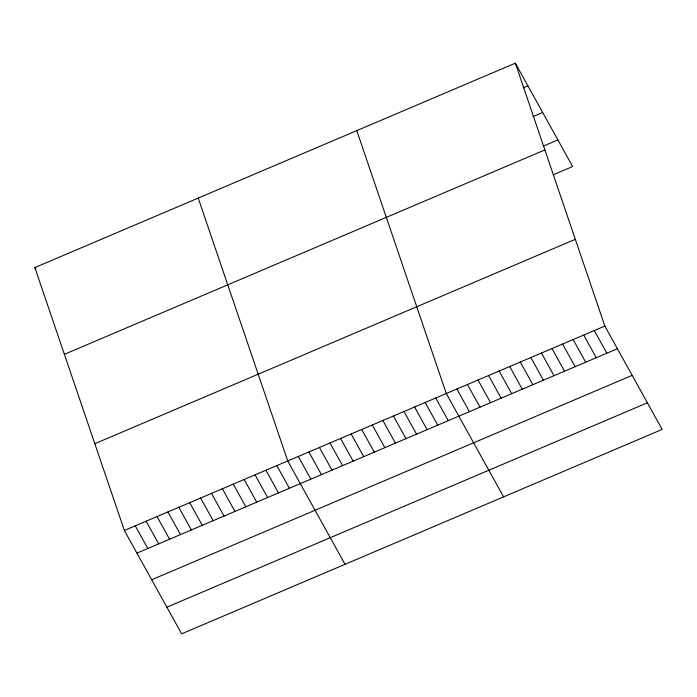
<?xml version="1.0" encoding="UTF-8"?>
<svg xmlns="http://www.w3.org/2000/svg" width="697" height="697" viewBox="0 0 697 697"><rect width="100%" height="100%" fill="white"/><g stroke="black" fill="none" stroke-linecap="round" stroke-linejoin="round"><path stroke-width="1.05" d="M515.344 63.174L604.857 326.065L662.15 429.422L181.656 633.826L124.362 530.461L34.85 267.578L515.344 63.174L572.638 166.539L553.418 174.712M523.098 87.883L527.908 85.836M533.057 116.556L542.667 112.47M543.468 146.039L557.879 139.905M64.385 354.329L544.88 149.925M94.818 443.71L575.321 239.306M124.362 530.461L604.857 326.065M136.917 553.122L617.411 348.718M151.685 579.756L632.179 375.352M166.888 607.192L647.391 402.796M594.28 330.561L606.843 353.222M583.711 335.057L596.275 357.718M573.143 339.552L585.707 362.213M562.575 344.048L575.13 366.709M551.998 348.544L564.561 371.205M541.43 353.039L553.993 375.7M530.861 357.535L543.416 380.196M520.284 362.039L532.848 384.692M509.716 366.535L522.28 389.196M499.148 371.031L511.703 393.692M488.571 375.526L501.134 398.187M478.003 380.022L490.566 402.683M467.434 384.517L479.989 407.179M456.866 389.013L469.421 411.674M503.582 496.874L446.289 393.517L356.786 130.627M435.721 398.013L448.284 420.666M425.153 402.509L437.707 425.17M414.576 407.004L427.139 429.666M404.007 411.5L416.571 434.161M393.439 415.996L405.994 438.657M382.862 420.491L395.426 443.153M372.294 424.987L384.857 447.648M361.726 429.491L374.28 452.144M351.149 433.987L363.712 456.648M340.58 438.483L353.144 461.144M330.012 442.978L342.575 465.64M319.444 447.474L331.999 470.135M308.867 451.97L321.43 474.631M298.299 456.465L310.862 479.127M345.024 564.326L287.73 460.961L198.218 198.079M276.84 465.596L289.394 488.257M265.94 470.231L278.504 492.892M255.05 474.866L267.613 497.527M244.159 479.501L256.723 502.154M233.268 484.127L245.832 506.789M222.378 488.763L234.941 511.424M211.487 493.398L224.051 516.059M200.597 498.033L213.16 520.685M189.706 502.659L202.269 525.32M178.815 507.294L191.379 529.955M34.85 267.578L35.895 269.46M167.925 511.929L180.488 534.59M157.034 516.564L169.589 539.225M146.143 521.199L158.698 543.852M135.253 525.826L147.808 548.487"/></g></svg>
